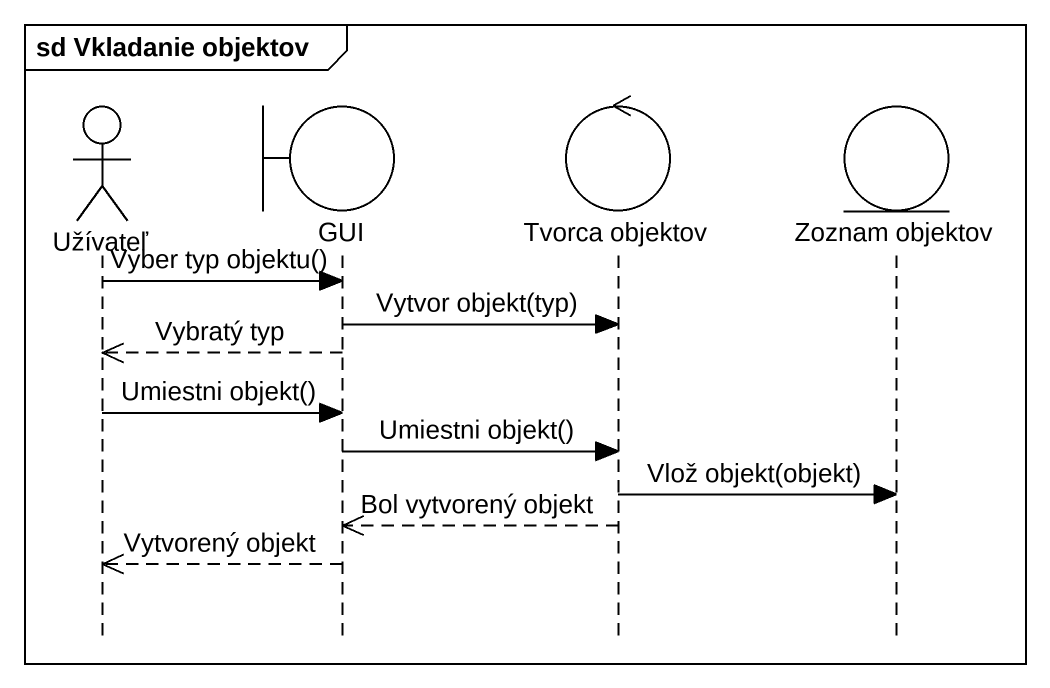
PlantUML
@startuml
mainframe sd Vkladanie objektov
hide footbox
actor Užívateľ
boundary GUI
control "Tvorca objektov" as Tvorca_objektov
entity "Zoznam objektov" as Zoznam_objektov

Užívateľ -> GUI : Vyber typ objektu()
GUI -> Tvorca_objektov : Vytvor objekt(typ)
GUI -->> Užívateľ : Vybratý typ
Užívateľ -> GUI : Umiestni objekt()
GUI -> Tvorca_objektov : Umiestni objekt()
Tvorca_objektov -> Zoznam_objektov : Vlož objekt(objekt)
Tvorca_objektov -->> GUI : Bol vytvorený objekt
GUI -->> Užívateľ : Vytvorený objekt
@enduml
